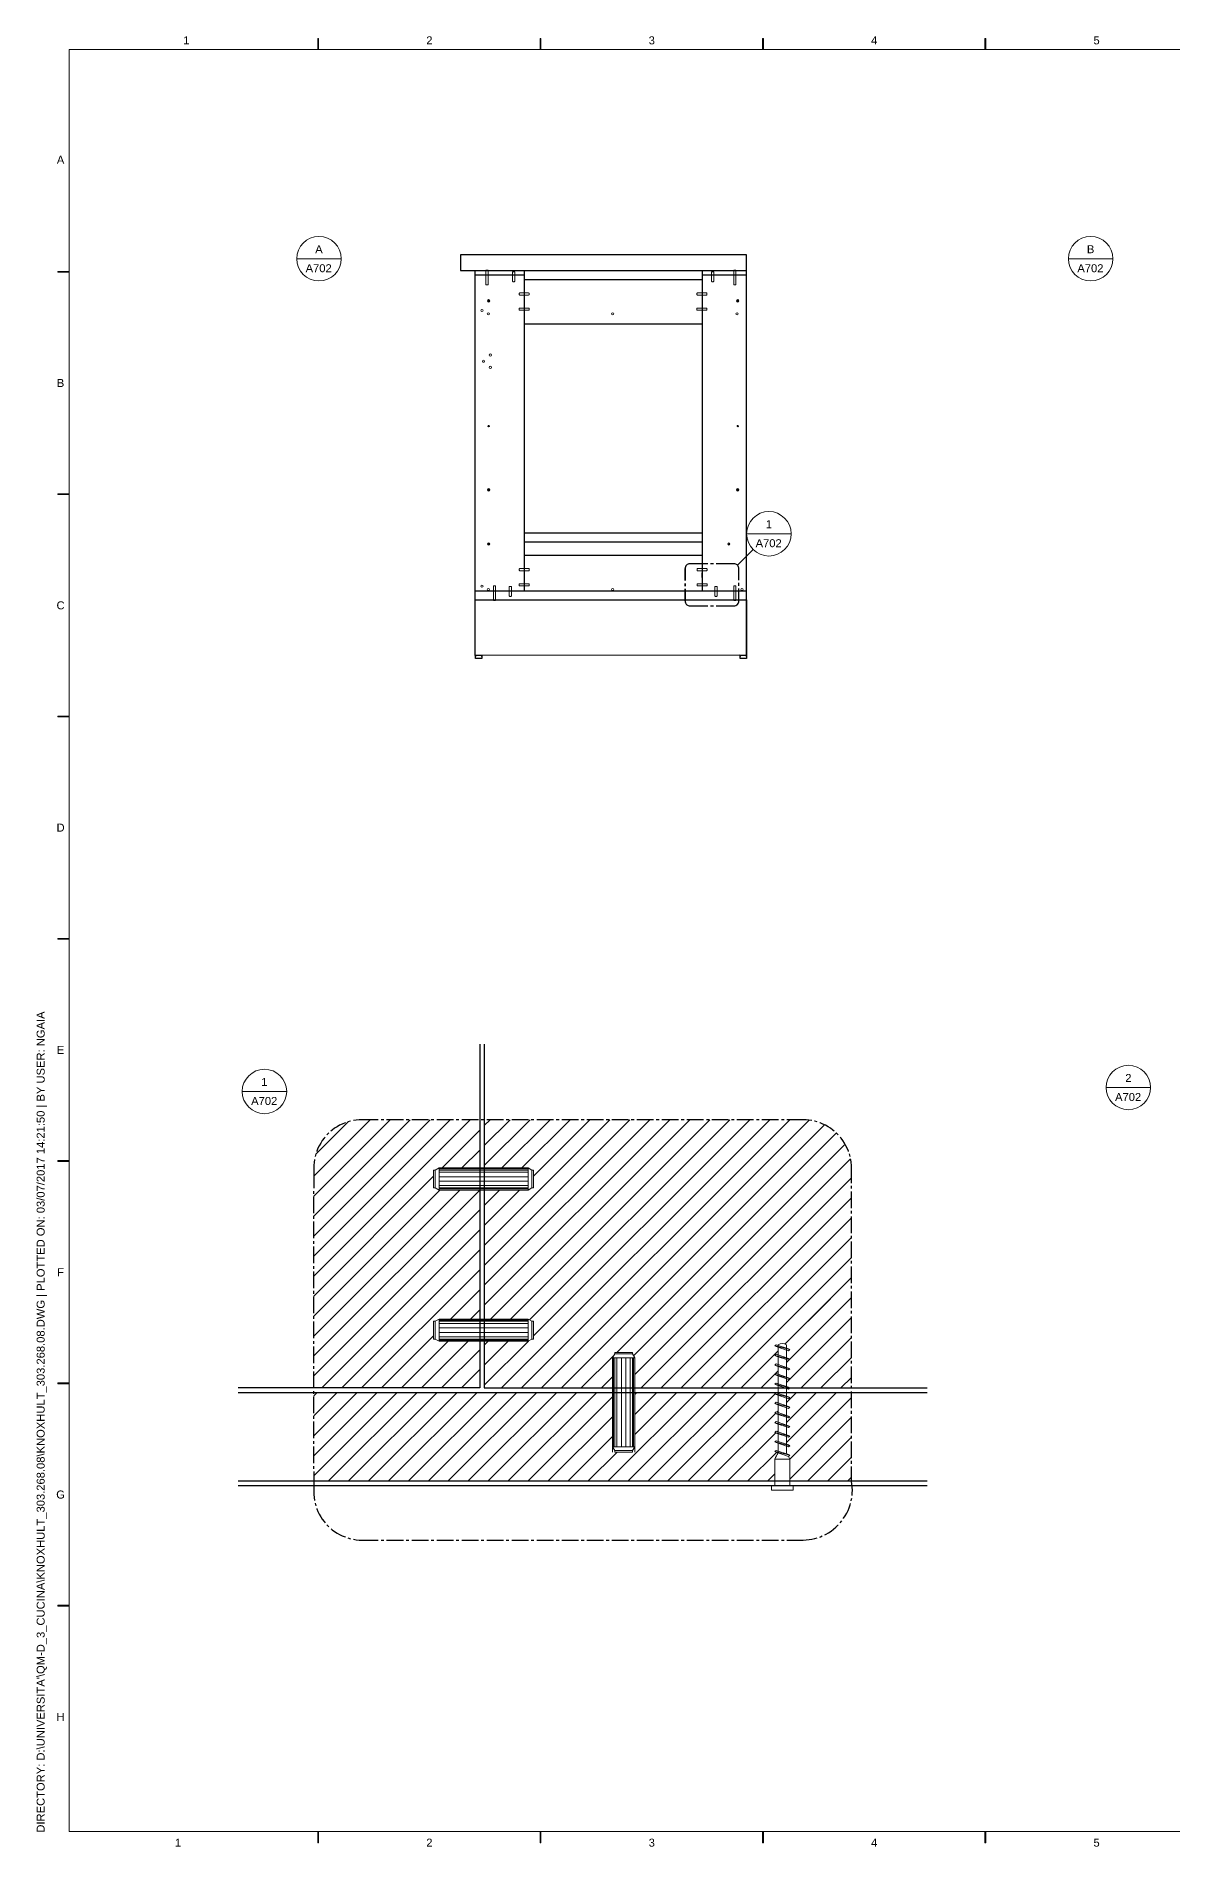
# Model space of a CAD drawing. Header units: centimetres. Extents: x -2268 to 4168, y -1681 to 1458.
# Drawn here: x 1837.3 to 2091.5, y -761.8 to -356.6 of the extents above; entities that cross this region are included whole.
import ezdxf

# ---------------------------------------------------------------- set-up
doc = ezdxf.new("R2010")
doc.units = ezdxf.units.CM
for name, color, linetype in [('PDF24_Geometry', 7, 'Continuous'), ('PDF24_Solid Fills', 7, 'Continuous'), ('PDF24_Text', 7, 'Continuous')]:
    doc.layers.add(name, color=color, linetype=linetype)
doc.styles.add('PDF Arial', font='Arial.ttf')

msp = doc.modelspace()

# ---------------------------------------------------------------- hatches: boundary and pattern name
at = {"layer": 'PDF24_Solid Fills', "transparency": 33554559}
for points in [[(1936.9736, -495.3062), (1936.942, -495.3062), (1936.942, -495.3483), (1936.9736, -495.3062), (1936.942, -495.3904), (1936.9736, -495.3483)], [(1996.1818, -495.3062), (1996.1502, -495.3062), (1996.1502, -495.3483), (1996.1818, -495.3062), (1996.1502, -495.3904), (1996.1818, -495.3483)]]:
    msp.add_hatch(color=256, dxfattribs=at).paths.add_polyline_path(points)

# ---------------------------------------------------------------- linework, layer by layer
at = {"layer": 'PDF24_Geometry', "lineweight": 9}
for points in [[(1844.6332, -758.4148), (2397.8957, -758.4148), (2397.8957, -359.5759), (1844.6332, -359.5759)], [(1937.8898, -412.202), (1937.8898, -408.9161), (1938.3847, -408.9161), (1938.3847, -412.202)], [(1993.8226, -412.202), (1993.8226, -408.9161), (1993.3276, -408.9161), (1993.3276, -412.202)], [(1943.8295, -411.4226), (1943.8717, -411.5069), (1943.8717, -411.549), (1944.2719, -411.549), (1944.2719, -411.5069), (1944.3245, -411.4226), (1944.3245, -409.4322), (1944.2719, -409.3479), (1944.2719, -409.3163), (1943.8717, -409.3163), (1943.8717, -409.3479), (1943.8295, -409.4322)], [(1988.8833, -411.4226), (1988.8307, -411.5069), (1988.8307, -411.549), (1988.4305, -411.549), (1988.4305, -411.5069), (1988.3778, -411.4226), (1988.3778, -409.4322), (1988.4305, -409.3479), (1988.4305, -409.3163), (1988.8307, -409.3163), (1988.8307, -409.3479), (1988.8833, -409.4322)], [(1947.4418, -414.54), (1947.5366, -414.4978), (1947.5682, -414.4978), (1947.5682, -414.0976), (1947.5366, -414.0976), (1947.4418, -414.045), (1945.4514, -414.045), (1945.3671, -414.0976), (1945.3355, -414.0976), (1945.3355, -414.4978), (1945.3671, -414.4978), (1945.4514, -414.54)], [(1985.2289, -414.54), (1985.1341, -414.4978), (1985.1025, -414.4978), (1985.1025, -414.0976), (1985.1341, -414.0976), (1985.2289, -414.045), (1987.2194, -414.045), (1987.3036, -414.0976), (1987.3352, -414.0976), (1987.3352, -414.4978), (1987.3036, -414.4978), (1987.2194, -414.54)], [(1947.4418, -417.9311), (1947.5366, -417.8784), (1947.5682, -417.8784), (1947.5682, -417.4782), (1947.5366, -417.4782), (1947.4418, -417.4256), (1945.4514, -417.4256), (1945.3671, -417.4782), (1945.3355, -417.4782), (1945.3355, -417.8784), (1945.3671, -417.8784), (1945.4514, -417.9311)], [(1985.2289, -417.9311), (1985.1341, -417.8784), (1985.1025, -417.8784), (1985.1025, -417.4782), (1985.1341, -417.4782), (1985.2289, -417.4256), (1987.2194, -417.4256), (1987.3036, -417.4782), (1987.3352, -417.4782), (1987.3352, -417.8784), (1987.3036, -417.8784), (1987.2194, -417.9311)], [(1947.4629, -476.2441), (1947.5472, -476.202), (1947.5788, -476.202), (1947.5788, -475.8018), (1947.5472, -475.8018), (1947.4629, -475.7491), (1945.4725, -475.7491), (1945.3777, -475.8018), (1945.3461, -475.8018), (1945.3461, -476.202), (1945.3777, -476.202), (1945.4725, -476.2441)], [(1985.2394, -476.2441), (1985.1552, -476.202), (1985.1236, -476.202), (1985.1236, -475.8018), (1985.1552, -475.8018), (1985.2394, -475.7491), (1987.2299, -475.7491), (1987.3247, -475.8018), (1987.3563, -475.8018), (1987.3563, -476.202), (1987.3247, -476.202), (1987.2299, -476.2441)], [(1943.5768, -479.8564), (1943.5347, -479.7721), (1943.5347, -479.7405), (1943.1345, -479.7405), (1943.1345, -479.7721), (1943.0818, -479.8564), (1943.0818, -481.8468), (1943.1345, -481.9416), (1943.1345, -481.9732), (1943.5347, -481.9732), (1943.5347, -481.9416), (1943.5768, -481.8468)], [(1947.4629, -479.6352), (1947.5472, -479.5826), (1947.5788, -479.5826), (1947.5788, -479.1824), (1947.5472, -479.1824), (1947.4629, -479.1297), (1945.4725, -479.1297), (1945.3777, -479.1824), (1945.3461, -479.1824), (1945.3461, -479.5826), (1945.3777, -479.5826), (1945.4725, -479.6352)], [(1985.2394, -479.6352), (1985.1552, -479.5826), (1985.1236, -479.5826), (1985.1236, -479.1824), (1985.1552, -479.1824), (1985.2394, -479.1297), (1987.2299, -479.1297), (1987.3247, -479.1824), (1987.3563, -479.1824), (1987.3563, -479.5826), (1987.3247, -479.5826), (1987.2299, -479.6352)], [(1989.1256, -479.8564), (1989.1782, -479.7721), (1989.1782, -479.7405), (1989.5679, -479.7405), (1989.5679, -479.7721), (1989.6206, -479.8564), (1989.6206, -481.8468), (1989.5679, -481.9416), (1989.5679, -481.9732), (1989.1782, -481.9732), (1989.1782, -481.9416), (1989.1256, -481.8468)], [(1993.3276, -482.8684), (1993.3276, -479.5826), (1993.8226, -479.5826), (1993.8226, -482.7631), (1993.8226, -482.8684)], [(1927.4004, -609.8678), (1947.3049, -609.8678), (1947.3049, -614.8387), (1927.4004, -614.8387)], [(1927.4004, -643.7056), (1947.3049, -643.7056), (1947.3049, -648.6765), (1927.4004, -648.6765)], [(1971.1799, -672.2776), (1966.209, -672.2776), (1966.209, -652.373), (1971.1799, -652.373)], [(2006.6079, -681.0187), (2001.7529, -681.0187), (2001.7529, -682.0087), (2006.6079, -682.0087)]]:
    msp.add_lwpolyline(points, close=True, dxfattribs=at)
at = {"layer": 'PDF24_Geometry', "lineweight": 0}
for points in [[(1900.4397, -357.08), (1900.2607, -357.08), (1900.4397, -359.576)], [(1900.2607, -357.08), (1900.4397, -359.576), (1900.2607, -359.576)], [(1950.2011, -357.08), (1950.0221, -357.08), (1950.2011, -359.576)], [(1950.0221, -357.08), (1950.2011, -359.576), (1950.0221, -359.576)], [(1999.952, -357.08), (1999.7729, -357.08), (1999.952, -359.576)], [(1999.7729, -357.08), (1999.952, -359.576), (1999.7729, -359.576)], [(2049.7028, -357.08), (2049.5238, -357.08), (2049.7028, -359.576)], [(2049.5238, -357.08), (2049.7028, -359.576), (2049.5238, -359.576)], [(1844.6332, -409.4216), (1844.6332, -409.2426), (1842.1373, -409.4216)], [(1844.6332, -409.2426), (1842.1373, -409.4216), (1842.1373, -409.2426)], [(1844.6332, -409.4216), (1844.6332, -409.2426), (1842.1373, -409.4216)], [(1844.6332, -409.2426), (1842.1373, -409.4216), (1842.1373, -409.2426)], [(1844.6332, -459.1725), (1844.6332, -458.9935), (1842.1373, -459.1725)], [(1844.6332, -458.9935), (1842.1373, -459.1725), (1842.1373, -458.9935)], [(1935.4991, -495.3798), (1935.4991, -495.3166), (1935.4886, -495.3482)], [(1935.5307, -495.3904), (1935.5307, -495.3061), (1935.4991, -495.3798)], [(1935.5307, -495.3061), (1935.4991, -495.3798), (1935.4991, -495.3166)], [(1935.5623, -495.3482), (1935.5307, -495.3904), (1935.5623, -495.3061)], [(1935.5307, -495.3904), (1935.5623, -495.3061), (1935.5307, -495.3482)], [(1935.5623, -495.3061), (1935.5307, -495.3482), (1935.5307, -495.3061)], [(1935.5623, -495.3904), (1935.5623, -495.3482), (1935.5623, -495.3061), (1935.5307, -495.3061), (1935.5307, -495.3482), (1935.5307, -495.3904)], [(1935.5307, -495.3482), (1935.5307, -495.3904), (1935.5307, -495.3061)], [(1935.5623, -495.3904), (1935.5623, -495.3482), (1935.5307, -495.3904)], [(1935.5623, -495.3482), (1935.5623, -495.3061), (1935.5623, -495.3904)], [(1935.5623, -495.3061), (1935.5623, -495.3904), (1935.5939, -495.3166)], [(1935.5623, -495.3904), (1935.5939, -495.3166), (1935.5939, -495.3798)], [(1935.5939, -495.3166), (1935.5939, -495.3798), (1935.6044, -495.3482)], [(1936.9103, -495.3798), (1936.9103, -495.3166), (1936.8998, -495.3482)], [(1936.9419, -495.3904), (1936.9419, -495.3061), (1936.9103, -495.3798)], [(1936.9419, -495.3061), (1936.9103, -495.3798), (1936.9103, -495.3166)], [(1936.9419, -495.3482), (1936.9419, -495.3904), (1936.9419, -495.3061)], [(1936.9419, -495.3061), (1936.9419, -495.3482), (1936.9735, -495.3061)], [(1936.9419, -495.3482), (1936.9735, -495.3061), (1936.9419, -495.3904)], [(1936.9735, -495.3061), (1936.9419, -495.3904), (1936.9735, -495.3482)], [(1936.9419, -495.3061), (1936.9419, -495.3482), (1936.9419, -495.3904), (1936.9735, -495.3904), (1936.9735, -495.3482), (1936.9735, -495.3061)], [(1936.9419, -495.3904), (1936.9735, -495.3482), (1936.9735, -495.3904)], [(1936.9735, -495.3482), (1936.9735, -495.3061), (1936.9735, -495.3904)], [(1936.9735, -495.3061), (1936.9735, -495.3904), (1937.0051, -495.3166)], [(1936.9735, -495.3904), (1937.0051, -495.3166), (1937.0051, -495.3798)], [(1937.0051, -495.3166), (1937.0051, -495.3798), (1937.0156, -495.3482)], [(1994.7073, -495.3798), (1994.7073, -495.3166), (1994.6967, -495.3482)], [(1994.7389, -495.3904), (1994.7389, -495.3061), (1994.7073, -495.3798)], [(1994.7389, -495.3061), (1994.7073, -495.3798), (1994.7073, -495.3166)], [(1994.7705, -495.3482), (1994.7389, -495.3904), (1994.7705, -495.3061)], [(1994.7389, -495.3904), (1994.7705, -495.3061), (1994.7389, -495.3482)], [(1994.7705, -495.3061), (1994.7389, -495.3482), (1994.7389, -495.3061)], [(1994.7705, -495.3904), (1994.7705, -495.3482), (1994.7705, -495.3061), (1994.7389, -495.3061), (1994.7389, -495.3482), (1994.7389, -495.3904)], [(1994.7389, -495.3482), (1994.7389, -495.3904), (1994.7389, -495.3061)], [(1994.7705, -495.3904), (1994.7705, -495.3482), (1994.7389, -495.3904)], [(1994.7705, -495.3482), (1994.7705, -495.3061), (1994.7705, -495.3904)], [(1994.7705, -495.3061), (1994.7705, -495.3904), (1994.8021, -495.3166)], [(1994.7705, -495.3904), (1994.8021, -495.3166), (1994.8021, -495.3798)], [(1994.8021, -495.3166), (1994.8021, -495.3798), (1994.8126, -495.3482)], [(1996.1185, -495.3798), (1996.1185, -495.3166), (1996.108, -495.3482)], [(1996.1501, -495.3904), (1996.1501, -495.3061), (1996.1185, -495.3798)], [(1996.1501, -495.3061), (1996.1185, -495.3798), (1996.1185, -495.3166)], [(1996.1501, -495.3482), (1996.1501, -495.3904), (1996.1501, -495.3061)], [(1996.1501, -495.3061), (1996.1501, -495.3482), (1996.1817, -495.3061)], [(1996.1501, -495.3482), (1996.1817, -495.3061), (1996.1501, -495.3904)], [(1996.1817, -495.3061), (1996.1501, -495.3904), (1996.1817, -495.3482)], [(1996.1501, -495.3061), (1996.1501, -495.3482), (1996.1501, -495.3904), (1996.1817, -495.3904), (1996.1817, -495.3482), (1996.1817, -495.3061)], [(1996.1501, -495.3904), (1996.1817, -495.3482), (1996.1817, -495.3904)], [(1996.1817, -495.3482), (1996.1817, -495.3061), (1996.1817, -495.3904)], [(1996.1817, -495.3061), (1996.1817, -495.3904), (1996.2133, -495.3166)], [(1996.1817, -495.3904), (1996.2133, -495.3166), (1996.2133, -495.3798)], [(1996.2133, -495.3166), (1996.2133, -495.3798), (1996.2238, -495.3482)], [(1844.6332, -508.9234), (1844.6332, -508.7443), (1842.1373, -508.9234)], [(1844.6332, -508.7443), (1842.1373, -508.9234), (1842.1373, -508.7443)], [(1844.6332, -558.6848), (1844.6332, -558.5057), (1842.1373, -558.6848)], [(1844.6332, -558.5057), (1842.1373, -558.6848), (1842.1373, -558.5057)], [(1844.6332, -608.4356), (1844.6332, -608.2566), (1842.1373, -608.4356)], [(1844.6332, -608.2566), (1842.1373, -608.4356), (1842.1373, -608.2566)], [(1844.6332, -658.197), (1844.6332, -658.018), (1842.1373, -658.197)], [(1844.6332, -658.018), (1842.1373, -658.197), (1842.1373, -658.018)], [(1844.6332, -707.9479), (1844.6332, -707.7688), (1842.1373, -707.9479)], [(1844.6332, -707.7688), (1842.1373, -707.9479), (1842.1373, -707.7688)], [(1900.4397, -758.4149), (1900.2607, -758.4149), (1900.4397, -760.9003)], [(1900.2607, -758.4149), (1900.4397, -760.9003), (1900.2607, -760.9003)], [(1950.2011, -758.4149), (1950.0221, -758.4149), (1950.2011, -760.9003)], [(1950.0221, -758.4149), (1950.2011, -760.9003), (1950.0221, -760.9003)], [(1999.952, -758.4149), (1999.7729, -758.4149), (1999.952, -760.9003)], [(1999.7729, -758.4149), (1999.952, -760.9003), (1999.7729, -760.9003)], [(2049.7028, -758.4149), (2049.5238, -758.4149), (2049.7028, -760.9003)], [(2049.5238, -758.4149), (2049.7028, -760.9003), (2049.5238, -760.9003)]]:
    msp.add_lwpolyline(points, close=True, dxfattribs=at)
at = {"layer": 'PDF24_Geometry', "lineweight": 18}
for points in [[(1905.4948, -406.3991), (1895.5426, -406.3991)], [(2078.1379, -406.3991), (2068.1962, -406.3991)], [(2006.1656, -467.9558), (1996.2133, -467.9558)], [(1893.3099, -592.7753), (1883.3576, -592.7753)], [(2086.5842, -591.8906), (2076.6319, -591.8906)]]:
    msp.add_lwpolyline(points, dxfattribs=at)
at = {"layer": 'PDF24_Geometry', "lineweight": 25}
for points in [[(1996.2027, -495.2113), (1996.2027, -405.5355), (1932.2238, -405.5355), (1932.2238, -409.0214), (1996.2027, -409.0214)], [(1935.4991, -482.7631), (1936.9946, -482.7631), (1994.7178, -482.7631), (1996.2027, -482.7631), (1996.2027, -495.2113), (1994.7178, -495.2113), (1994.7178, -495.106), (1936.9946, -495.1797), (1936.9946, -495.2113), (1935.4991, -495.2113), (1935.4991, -409.0214)], [(1946.4519, -409.0214), (1946.4519, -480.7726)], [(1996.2027, -405.5355), (1965.3559, -405.5355)], [(1986.2505, -409.0214), (1986.2505, -480.7726)], [(1935.4991, -410.0114), (1946.4519, -410.0114)], [(1946.4519, -411.0119), (1986.2505, -411.0119)], [(1986.2505, -410.0114), (1996.2027, -410.0114)], [(1946.4519, -420.9642), (1986.2505, -420.9642)], [(1946.4519, -467.7346), (1986.2505, -467.7346)], [(1946.4519, -469.7251), (1986.2505, -469.7251)], [(1946.4519, -472.716), (1986.2505, -472.716)], [(1994.1491, -474.9908), (1997.6772, -471.4733)], [(1987.5248, -474.6749), (1983.5228, -474.6749), (1983.3122, -474.6959), (1983.1121, -474.7591), (1982.9225, -474.8539), (1982.754, -474.9908), (1982.6171, -475.1593), (1982.5223, -475.3384), (1982.4591, -475.549), (1982.4381, -475.7596), (1982.4381, -478.4452), (1982.4381, -475.7596)], [(1986.2505, -477.7396), (1986.2505, -476.6653)], [(1988.7675, -474.6749), (1988.1461, -474.6749)], [(1994.4756, -478.3293), (1994.4756, -475.7596), (1994.4545, -475.5701), (1994.4019, -475.391), (1994.3281, -475.212), (1994.2228, -475.0646), (1994.0859, -474.9276), (1993.9279, -474.8223), (1993.7594, -474.7381), (1993.5804, -474.6854), (1993.3908, -474.6749), (1989.3889, -474.6749)], [(1996.2027, -480.7726), (1935.4991, -480.7726)], [(1982.4381, -480.3092), (1982.4381, -482.9948), (1982.4381, -480.3092)], [(1989.3889, -484.0795), (1993.3908, -484.0795), (1993.6015, -484.0585), (1993.8016, -483.9953), (1993.9911, -483.89), (1994.1596, -483.753), (1994.2965, -483.5845), (1994.4019, -483.395), (1994.465, -483.1949), (1994.4861, -482.9842), (1994.4756, -482.7631), (1994.4756, -480.1934)], [(1994.4756, -479.572), (1994.4756, -478.9507)], [(1982.4381, -482.9948), (1982.4591, -483.1843), (1982.5012, -483.3739), (1982.5855, -483.5424), (1982.6908, -483.7004), (1982.8277, -483.8268), (1982.9857, -483.9321), (1983.1542, -484.0163), (1983.3332, -484.069), (1983.5228, -484.0795), (1987.5248, -484.0795)], [(1988.1461, -484.0795), (1988.7675, -484.0795)], [(1936.9735, -495.3482), (1936.9735, -495.8327), (1936.963, -495.8327), (1936.963, -495.8538), (1936.963, -495.8643), (1936.9525, -495.8643), (1936.9419, -495.8643), (1936.9209, -495.8643), (1936.8893, -495.8643), (1936.8577, -495.8643), (1936.8155, -495.8643), (1936.7734, -495.8643), (1936.7208, -495.8643), (1936.6576, -495.8643), (1936.6049, -495.8643), (1936.5312, -495.8643), (1936.468, -495.8643), (1936.3943, -495.8643), (1936.3206, -495.8643), (1936.2468, -495.8643), (1936.1731, -495.8643), (1936.0994, -495.8643), (1936.0257, -495.8643), (1935.9625, -495.8643), (1935.8993, -495.8643), (1935.8361, -495.8643), (1935.7729, -495.8643), (1935.7203, -495.8643), (1935.6781, -495.8643), (1935.636, -495.8643), (1935.6044, -495.8643), (1935.5834, -495.8643), (1935.5623, -495.8643), (1935.5518, -495.8643), (1935.5412, -495.8643), (1935.5307, -495.8643), (1935.5307, -495.8538), (1935.5307, -495.8432), (1935.5307, -495.8327), (1935.5307, -495.3482)], [(1935.5307, -495.8432), (1935.5307, -495.8432)], [(1936.9419, -495.3482), (1936.9419, -495.2113), (1936.9419, -495.3482), (1936.9419, -495.2113), (1935.5623, -495.2113), (1935.5623, -495.3482)], [(1996.1817, -495.3482), (1996.1817, -495.8327), (1996.1712, -495.8327), (1996.1712, -495.8538), (1996.1712, -495.8643), (1996.1606, -495.8643), (1996.1501, -495.8643), (1996.129, -495.8643), (1996.0974, -495.8643), (1996.0658, -495.8643), (1996.0237, -495.8643), (1995.9816, -495.8643), (1995.9289, -495.8643), (1995.8657, -495.8643), (1995.8131, -495.8643), (1995.7394, -495.8643), (1995.6762, -495.8643), (1995.6024, -495.8643), (1995.5287, -495.8643), (1995.455, -495.8643), (1995.3813, -495.8643), (1995.3076, -495.8643), (1995.2338, -495.8643), (1995.1707, -495.8643), (1995.1075, -495.8643), (1995.0443, -495.8643), (1994.9811, -495.8643), (1994.9284, -495.8643), (1994.8863, -495.8643), (1994.8442, -495.8643), (1994.8126, -495.8643), (1994.7915, -495.8643), (1994.7705, -495.8643), (1994.7599, -495.8643), (1994.7494, -495.8643), (1994.7494, -495.8538), (1994.7494, -495.8432), (1994.7389, -495.8432), (1994.7389, -495.8327), (1994.7389, -495.3482)], [(1994.7494, -495.8432), (1994.7494, -495.8432)], [(1996.1501, -495.2113), (1996.1501, -495.3482), (1996.1501, -495.2113), (1994.7705, -495.2113), (1994.7705, -495.3482)], [(1936.5207, -582.1911), (1936.5207, -659.1238), (1882.4414, -659.1238)], [(1937.5106, -582.1911), (1937.5106, -659.1238), (2036.5911, -659.1238)], [(1907.6222, -599.4101), (1907.6011, -599.4206), (1907.0219, -599.5786)], [(1913.8042, -599.1047), (1910.1919, -599.1047), (1909.5389, -599.1258), (1908.886, -599.1784), (1908.2436, -599.2837), (1908.2225, -599.2837)], [(1915.0469, -599.1047), (1914.4256, -599.1047)], [(1919.407, -599.1047), (1915.6683, -599.1047)], [(1920.6497, -599.1047), (1920.0283, -599.1047)], [(1924.9992, -599.1047), (1921.271, -599.1047)], [(1926.2419, -599.1047), (1925.6206, -599.1047)], [(1930.602, -599.1047), (1926.8633, -599.1047)], [(1931.8447, -599.1047), (1931.2233, -599.1047)], [(1936.1942, -599.1047), (1932.466, -599.1047)], [(1937.4369, -599.1047), (1936.8155, -599.1047)], [(1941.797, -599.1047), (1938.0583, -599.1047)], [(1943.0397, -599.1047), (1942.4183, -599.1047)], [(1947.3892, -599.1047), (1943.661, -599.1047)], [(1948.6319, -599.1047), (1948.0105, -599.1047)], [(1952.992, -599.1047), (1949.2533, -599.1047)], [(1954.2347, -599.1047), (1953.6133, -599.1047)], [(1958.5842, -599.1047), (1954.856, -599.1047)], [(1959.8269, -599.1047), (1959.2055, -599.1047)], [(1964.1869, -599.1047), (1960.4483, -599.1047)], [(1965.4297, -599.1047), (1964.8083, -599.1047)], [(1969.7792, -599.1047), (1966.051, -599.1047)], [(1971.0219, -599.1047), (1970.4005, -599.1047)], [(1975.3819, -599.1047), (1971.6433, -599.1047)], [(1976.6247, -599.1047), (1976.0033, -599.1047)], [(1980.9742, -599.1047), (1977.246, -599.1047)], [(1982.2169, -599.1047), (1981.5955, -599.1047)], [(1986.5769, -599.1047), (1982.8383, -599.1047)], [(1987.8197, -599.1047), (1987.1983, -599.1047)], [(1992.1692, -599.1047), (1988.441, -599.1047)], [(1993.4119, -599.1047), (1992.7905, -599.1047)], [(1997.7719, -599.1047), (1994.0333, -599.1047)], [(1999.0147, -599.1047), (1998.3933, -599.1047)], [(2003.3642, -599.1047), (1999.636, -599.1047)], [(2004.6069, -599.1047), (2003.9855, -599.1047)], [(2010.81, -599.2837), (2010.7889, -599.2837), (2010.1465, -599.1784), (2009.4935, -599.1258), (2008.8406, -599.1047), (2005.2283, -599.1047)], [(2012.0105, -599.5786), (2011.4313, -599.4206), (2011.4102, -599.4101)], [(1901.9036, -602.9698), (1901.6614, -603.2541), (1901.2822, -603.7807), (1900.9242, -604.3283), (1900.5977, -604.9076), (1900.3133, -605.4868), (1900.0606, -606.0976), (1900.0395, -606.1713)], [(1902.7566, -602.0641), (1902.5355, -602.2747), (1902.3248, -602.5064)], [(1906.4321, -599.7787), (1906.3584, -599.8103), (1905.7476, -600.0525), (1905.1578, -600.3474), (1904.5891, -600.6634), (1904.0415, -601.0214), (1903.5149, -601.4111), (1903.22, -601.6533)], [(2015.8124, -601.6533), (2015.5175, -601.4111), (2014.991, -601.0214), (2014.4433, -600.6634), (2013.8746, -600.3474), (2013.2849, -600.0525), (2012.6846, -599.8103), (2012.6003, -599.7787)], [(2016.7181, -602.5064), (2016.497, -602.2747), (2016.2758, -602.0641)], [(2019.0035, -606.1713), (2018.9719, -606.0976), (2018.7191, -605.4868), (2018.4348, -604.9076), (2018.1083, -604.3283), (2017.7608, -603.7807), (2017.3711, -603.2541), (2017.1289, -602.9698)], [(1899.8394, -606.7611), (1899.6709, -607.3509), (1899.6709, -607.3614)], [(2019.3615, -607.3614), (2019.3615, -607.3509), (2019.2036, -606.7611)], [(1899.5445, -607.9722), (1899.534, -607.9828), (1899.4392, -608.6357), (1899.376, -609.2887), (1899.355, -609.9416), (1899.355, -614.4281)], [(2019.6775, -613.2591), (2019.6775, -609.9416), (2019.6564, -609.2887), (2019.5932, -608.6357), (2019.4985, -607.9828), (2019.4985, -607.9722)], [(1899.355, -615.6708), (1899.355, -615.0494)], [(2019.6775, -614.5018), (2019.6775, -613.8804)], [(2019.6775, -618.8618), (2019.6775, -615.1231)], [(1899.355, -620.0203), (1899.355, -616.2921)], [(2019.6775, -620.1045), (2019.6775, -619.4832)], [(1899.355, -621.263), (1899.355, -620.6416)], [(1899.355, -625.6125), (1899.355, -621.8844)], [(2019.6775, -624.4541), (2019.6775, -620.7259)], [(1899.355, -626.8658), (1899.355, -626.2444)], [(1899.355, -631.2153), (1899.355, -627.4871)], [(2019.6775, -625.6968), (2019.6775, -625.0754)], [(2019.6775, -630.0568), (2019.6775, -626.3181)], [(1899.355, -632.458), (1899.355, -631.8366)], [(2019.6775, -631.2995), (2019.6775, -630.6782)], [(2019.6775, -635.649), (2019.6775, -631.9209)], [(1899.355, -636.8075), (1899.355, -633.0794)], [(1899.355, -638.0608), (1899.355, -637.4289)], [(1899.355, -642.4103), (1899.355, -638.6821)], [(2019.6775, -636.8918), (2019.6775, -636.2704)], [(2019.6775, -641.2518), (2019.6775, -637.5131)], [(1899.355, -643.653), (1899.355, -643.0316)], [(1899.355, -648.0025), (1899.355, -644.2744)], [(2019.6775, -642.4945), (2019.6775, -641.8732)], [(2019.6775, -646.844), (2019.6775, -643.1159)], [(2019.6775, -648.0868), (2019.6775, -647.4654)], [(1899.355, -649.2452), (1899.355, -648.6239)], [(1899.355, -653.6053), (1899.355, -649.8771)], [(2019.6775, -652.4468), (2019.6775, -648.7081)], [(1899.355, -654.848), (1899.355, -654.2266)], [(1899.355, -659.1975), (1899.355, -655.4694)], [(2019.6775, -653.6895), (2019.6775, -653.0682)], [(2019.6775, -658.039), (2019.6775, -654.3109)], [(1882.4414, -660.1243), (2036.5911, -660.1243)], [(1899.355, -660.4402), (1899.355, -659.8189)], [(2019.6775, -659.2818), (2019.6775, -658.6604)], [(2019.6775, -663.6418), (2019.6775, -659.9031)], [(1899.355, -664.8003), (1899.355, -661.0616)], [(2019.6775, -664.8845), (2019.6775, -664.2632)], [(1899.355, -666.043), (1899.355, -665.4216)], [(1899.355, -670.3925), (1899.355, -666.6644)], [(2019.6775, -669.234), (2019.6775, -665.5059)], [(1899.355, -671.6352), (1899.355, -671.0139)], [(1899.355, -675.9953), (1899.355, -672.2566)], [(2019.6775, -670.4768), (2019.6775, -669.8554)], [(2019.6775, -674.8368), (2019.6775, -671.0981)], [(1899.355, -677.238), (1899.355, -676.6166)], [(2019.6775, -676.0795), (2019.6775, -675.4582)], [(2019.7933, -683.1672), (2019.8355, -682.6828), (2019.8565, -682.0193), (2019.8355, -681.3453), (2019.7723, -680.6818), (2019.6775, -680.0183), (2019.6775, -676.7009)], [(2036.5911, -680.0183), (1882.4414, -680.0183)], [(1899.355, -677.8594), (1899.355, -682.3458), (1899.376, -682.9987), (1899.4392, -683.6517), (1899.534, -684.2941), (1899.5445, -684.3152)], [(2036.5911, -681.0188), (1882.4414, -681.0188)], [(2019.5932, -684.3994), (2019.6775, -684.0098), (2019.7091, -683.7886)], [(1899.6709, -684.9155), (1899.6709, -684.9365), (1899.8394, -685.5158)], [(1900.0395, -686.1055), (1900.0606, -686.1898), (1900.3133, -686.7901), (1900.5977, -687.3798), (1900.9242, -687.9485), (1901.2822, -688.4962), (1901.6614, -689.0228), (1901.9036, -689.3176)], [(2017.1078, -689.3492), (2017.4975, -688.8648)], [(2017.8661, -688.3593), (2017.9082, -688.3066), (2018.2663, -687.7484), (2018.5927, -687.1587), (2018.8876, -686.5584), (2019.1404, -685.937), (2019.351, -685.3051), (2019.4353, -684.9997)], [(1902.3248, -689.781), (1902.5355, -690.0022), (1902.7566, -690.2233)], [(1903.2306, -690.6341), (1903.5149, -690.8763), (1904.0415, -691.2554), (1904.5891, -691.6135), (1905.1578, -691.94), (1905.7476, -692.2243), (1906.3584, -692.4771), (1906.4321, -692.4982)], [(1907.0219, -692.6983), (1907.6011, -692.8668), (1907.6222, -692.8668)], [(2005.2283, -693.1827), (2008.8406, -693.1827), (2009.504, -693.1511), (2010.1675, -693.0774), (2010.831, -692.9721), (2011.484, -692.8246), (2011.9579, -692.6877)], [(2012.5477, -692.4876), (2012.7583, -692.4139), (2013.1164, -692.2559)], [(2013.6851, -691.9926), (2013.9694, -691.8452), (2014.5486, -691.5187), (2015.1068, -691.1501), (2015.6439, -690.7499), (2016.1494, -690.3181), (2016.6339, -689.8547), (2016.6865, -689.8021)], [(1908.233, -692.9931), (1908.2436, -693.0037), (1908.886, -693.0984), (1909.5389, -693.1616), (1910.1919, -693.1827), (1913.8042, -693.1827)], [(1914.4256, -693.1827), (1915.0469, -693.1827)], [(1915.6683, -693.1827), (1919.407, -693.1827)], [(1920.0283, -693.1827), (1920.6497, -693.1827)], [(1921.271, -693.1827), (1924.9992, -693.1827)], [(1925.6206, -693.1827), (1926.2419, -693.1827)], [(1926.8633, -693.1827), (1930.602, -693.1827)], [(1931.2233, -693.1827), (1931.8447, -693.1827)], [(1932.466, -693.1827), (1936.1942, -693.1827)], [(1936.8155, -693.1827), (1937.4369, -693.1827)], [(1938.0583, -693.1827), (1941.797, -693.1827)], [(1942.4183, -693.1827), (1943.0397, -693.1827)], [(1943.661, -693.1827), (1947.3892, -693.1827)], [(1948.0105, -693.1827), (1948.6319, -693.1827)], [(1949.2533, -693.1827), (1952.992, -693.1827)], [(1953.6133, -693.1827), (1954.2347, -693.1827)], [(1954.856, -693.1827), (1958.5842, -693.1827)], [(1959.2055, -693.1827), (1959.8269, -693.1827)], [(1960.4483, -693.1827), (1964.1869, -693.1827)], [(1964.8083, -693.1827), (1965.4297, -693.1827)], [(1966.051, -693.1827), (1969.7792, -693.1827)], [(1970.4005, -693.1827), (1971.0219, -693.1827)], [(1971.6433, -693.1827), (1975.3819, -693.1827)], [(1976.0033, -693.1827), (1976.6247, -693.1827)], [(1977.246, -693.1827), (1980.9742, -693.1827)], [(1981.5955, -693.1827), (1982.2169, -693.1827)], [(1982.8383, -693.1827), (1986.5769, -693.1827)], [(1987.1983, -693.1827), (1987.8197, -693.1827)], [(1988.441, -693.1827), (1992.1692, -693.1827)], [(1992.7905, -693.1827), (1993.4119, -693.1827)], [(1994.0333, -693.1827), (1997.7719, -693.1827)], [(1998.3933, -693.1827), (1999.0147, -693.1827)], [(1999.636, -693.1827), (2003.3642, -693.1827)], [(2003.9855, -693.1827), (2004.6069, -693.1827)]]:
    msp.add_lwpolyline(points, dxfattribs=at)
at = {"layer": 'PDF24_Geometry', "lineweight": 9}
for points in [[(1939.5432, -482.8157), (1939.5432, -479.5826), (1940.0277, -479.5826), (1940.0277, -482.8684), (1940.0277, -482.7631)], [(1989.1256, -480.9727), (1989.1256, -481.8468)], [(1989.6206, -480.9727), (1989.6206, -481.8468)], [(1939.5432, -482.7631), (1939.5432, -482.8684), (1940.0277, -482.8684)], [(1992.6747, -482.7631), (1992.6747, -482.8684)], [(1926.5157, -610.3629), (1926.1893, -610.3629), (1926.1893, -614.3438), (1926.5157, -614.3438)], [(1927.4004, -609.8679), (1926.5157, -610.3629), (1926.5157, -614.3438), (1927.4004, -614.8388)], [(1927.4004, -610.1207), (1947.3049, -610.1207)], [(1927.4004, -610.3629), (1947.3049, -610.3629)], [(1927.4004, -610.8684), (1947.3049, -610.8684)], [(1927.4004, -611.8584), (1947.3049, -611.8584)], [(1947.3049, -609.8679), (1948.1896, -610.3629), (1948.1896, -614.3438), (1947.3049, -614.8388)], [(1948.1896, -610.3629), (1948.5161, -610.3629), (1948.5161, -614.3438), (1948.1896, -614.3438)], [(1927.4004, -612.8483), (1947.3049, -612.8483)], [(1927.4004, -613.8488), (1947.3049, -613.8488)], [(1927.4004, -614.3438), (1947.3049, -614.3438)], [(1927.4004, -614.5966), (1947.3049, -614.5966)], [(1926.5157, -644.2006), (1926.1893, -644.2006), (1926.1893, -648.1815), (1926.5157, -648.1815)], [(1927.4004, -643.7057), (1926.5157, -644.2006), (1926.5157, -648.1815), (1927.4004, -648.6765)], [(1927.4004, -643.9479), (1947.3049, -643.9479)], [(1927.4004, -644.2006), (1947.3049, -644.2006)], [(1947.3049, -643.7057), (1948.1896, -644.2006), (1948.1896, -648.1815), (1947.3049, -648.6765)], [(1948.1896, -644.2006), (1948.5161, -644.2006), (1948.5161, -648.1815), (1948.1896, -648.1815)], [(1927.4004, -644.6956), (1947.3049, -644.6956)], [(1927.4004, -645.6856), (1947.3049, -645.6856)], [(1927.4004, -646.6861), (1947.3049, -646.6861)], [(1927.4004, -647.676), (1947.3049, -647.676)], [(1927.4004, -648.1815), (1947.3049, -648.1815)], [(1927.4004, -648.4238), (1947.3049, -648.4238)], [(1971.1799, -652.3731), (1970.6849, -651.4884), (1966.704, -651.4884), (1966.209, -652.3731)], [(1966.4512, -652.3731), (1966.4512, -672.2776)], [(1970.6849, -651.4884), (1970.6849, -651.162), (1966.704, -651.162), (1966.704, -651.4884)], [(1966.704, -652.3731), (1966.704, -672.2776)], [(1967.199, -652.3731), (1967.199, -672.2776)], [(1968.1995, -652.3731), (1968.1995, -672.2776)], [(1969.1894, -652.3731), (1969.1894, -672.2776)], [(1970.1899, -652.3731), (1970.1899, -672.2776)], [(1970.6849, -652.3731), (1970.6849, -672.2776)], [(1970.9271, -652.3731), (1970.9271, -672.2776)], [(2005.8391, -650.5301), (2005.5758, -650.3826), (2002.7849, -649.4453), (2002.5217, -649.6981), (2002.7849, -649.8561), (2005.5758, -650.7934), (2005.8391, -650.5301), (2002.5217, -649.6981)], [(2005.8391, -652.6785), (2005.5758, -652.5311), (2002.7849, -651.5938), (2002.5217, -651.857), (2002.7849, -652.0045), (2005.5758, -652.9418), (2005.8391, -652.6785), (2002.5217, -651.857)], [(2005.8391, -654.8269), (2005.5758, -654.6795), (2002.7849, -653.7422), (2002.5217, -654.0055), (2002.7849, -654.1529), (2005.5758, -655.0902), (2005.8391, -654.8269), (2002.5217, -654.0055)], [(2005.8391, -656.9859), (2005.5758, -656.8279), (2002.7849, -655.8906), (2002.5217, -656.1539), (2002.7849, -656.3013), (2005.5758, -657.2492), (2005.8391, -656.9859), (2002.5217, -656.1539)], [(2005.8391, -659.1343), (2005.5758, -658.9869), (2002.7849, -658.0496), (2002.5217, -658.3023), (2002.7849, -658.4603), (2005.5758, -659.3976), (2005.8391, -659.1343), (2002.5217, -658.3023)], [(2005.8391, -661.2828), (2005.5758, -661.1353), (2002.7849, -660.198), (2002.5217, -660.4613), (2002.7849, -660.6087), (2005.5758, -661.546), (2005.8391, -661.2828), (2002.5217, -660.4613)], [(1966.209, -663.5365), (1966.209, -673.4888)], [(1971.1799, -663.5365), (1971.1799, -673.4888)], [(2005.8391, -663.4417), (2005.5758, -663.2837), (2002.7849, -662.3464), (2002.5217, -662.6097), (2002.7849, -662.7572), (2005.5758, -663.6945), (2005.8391, -663.4417), (2002.5217, -662.6097)], [(2005.8391, -665.5901), (2005.5758, -665.4427), (2002.7849, -664.5054), (2002.5217, -664.7581), (2002.7849, -664.9161), (2005.5758, -665.8534), (2005.8391, -665.5901), (2002.5217, -664.7581)], [(2005.8391, -667.7386), (2005.5758, -667.5911), (2002.7849, -666.6538), (2002.5217, -666.9171), (2002.7849, -667.0646), (2005.5758, -668.0019), (2005.8391, -667.7386), (2002.5217, -666.9171)], [(1971.1799, -672.2776), (1970.6849, -673.1623), (1966.704, -673.1623), (1966.209, -672.2776)], [(2005.8391, -669.887), (2005.5758, -669.7396), (2002.7849, -668.8023), (2002.5217, -669.0655), (2002.7849, -669.213), (2005.5758, -670.1503), (2005.8391, -669.887), (2002.5217, -669.0655)], [(2005.8391, -672.046), (2005.5758, -671.888), (2002.7849, -670.9507), (2002.5217, -671.214), (2002.7849, -671.3614), (2005.5758, -672.2987), (2005.8391, -672.046), (2002.5217, -671.214)], [(1970.6849, -673.1623), (1970.6849, -673.4888), (1966.704, -673.4888), (1966.704, -673.1623)], [(2005.8391, -674.1944), (2005.5758, -674.0469), (2002.7849, -673.1096), (2002.5217, -673.3624), (2002.7849, -673.5204), (2005.5758, -674.4577), (2005.8391, -674.1944), (2002.5217, -673.3624)]]:
    msp.add_lwpolyline(points, dxfattribs=at)
at = {"layer": 'PDF24_Geometry', "lineweight": 25}
msp.add_lwpolyline([(1982.4381, -479.0665), (1982.4381, -479.6879)], close=True, dxfattribs=at)
at = {"layer": 'PDF24_Geometry', "lineweight": 0}
for points in [[(1935.5307, -495.3904), (1935.4991, -495.3798), (1935.4886, -495.3482), (1935.4991, -495.3166), (1935.5307, -495.3061)], [(1935.5623, -495.3061), (1935.5939, -495.3166), (1935.6044, -495.3482), (1935.5939, -495.3798), (1935.5623, -495.3904)], [(1936.9419, -495.3904), (1936.9103, -495.3798), (1936.8998, -495.3482), (1936.9103, -495.3166), (1936.9419, -495.3061)], [(1936.9735, -495.3061), (1937.0051, -495.3166), (1937.0156, -495.3482), (1937.0051, -495.3798), (1936.9735, -495.3904)], [(1994.7389, -495.3904), (1994.7073, -495.3798), (1994.6967, -495.3482), (1994.7073, -495.3166), (1994.7389, -495.3061)], [(1994.7705, -495.3061), (1994.8021, -495.3166), (1994.8126, -495.3482), (1994.8021, -495.3798), (1994.7705, -495.3904)], [(1996.1501, -495.3904), (1996.1185, -495.3798), (1996.108, -495.3482), (1996.1185, -495.3166), (1996.1501, -495.3061)], [(1996.1817, -495.3061), (1996.2133, -495.3166), (1996.2238, -495.3482), (1996.2133, -495.3798), (1996.1817, -495.3904)]]:
    msp.add_lwpolyline(points, dxfattribs=at)
at = {"layer": 'PDF24_Geometry', "color": 252, "lineweight": 25, "true_color": 0x929497}
for points in [[(1912.0138, -599.1047), (1899.355, -611.7636)], [(1916.4897, -599.1047), (1899.355, -616.2289)], [(1920.9551, -599.1047), (1899.355, -620.6943)], [(1925.4205, -599.1047), (1899.355, -625.1597)], [(1929.8858, -599.1047), (1899.355, -629.6356)], [(1934.3617, -599.1047), (1899.355, -634.1009)], [(1907.0956, -599.5576), (1899.8078, -606.8348)], [(1938.8271, -599.1047), (1937.5106, -600.4106)], [(1943.2924, -599.1047), (1937.5106, -604.8865)], [(1947.7578, -599.1047), (1937.5106, -609.3519)], [(1965.6403, -599.1047), (1937.5106, -627.2238)], [(1970.1057, -599.1047), (1937.5106, -631.6892)], [(1974.571, -599.1047), (1937.5106, -636.1546)], [(1979.0364, -599.1047), (1937.5106, -640.6305)], [(1983.5123, -599.1047), (1938.9113, -643.7057)], [(2001.3843, -599.1047), (1941.3546, -659.1238)], [(1952.2337, -599.1047), (1941.4599, -609.8679)], [(1987.9776, -599.1047), (1943.3767, -643.7057)], [(2005.8496, -599.1047), (1945.82, -659.1238)], [(1956.699, -599.1047), (1945.9358, -609.8679)], [(1992.443, -599.1047), (1947.6525, -643.8952)], [(1961.1644, -599.1047), (1948.5161, -611.753)], [(1996.9084, -599.1047), (1948.5161, -647.497)], [(2010.2307, -599.189), (1950.2959, -659.1238)], [(1936.5207, -601.4111), (1928.0639, -609.8679)], [(2013.6535, -600.2316), (1954.7612, -659.1238)], [(2016.2863, -602.0641), (1967.1884, -651.162)], [(1936.5207, -605.8765), (1932.5292, -609.8679)], [(2018.2557, -604.5706), (1970.9166, -651.9097)], [(2019.4669, -607.8248), (1971.1799, -656.1118)], [(1926.1893, -611.7425), (1899.355, -638.5663)], [(1927.5583, -614.8388), (1899.355, -643.0316)], [(1932.0237, -614.8388), (1899.355, -647.5075)], [(1936.4891, -614.8388), (1899.355, -651.9729)], [(1940.9544, -614.8388), (1937.5106, -618.2826)], [(1945.4303, -614.8388), (1937.5106, -622.7585)], [(2019.6775, -612.0795), (1972.6332, -659.1238)], [(1936.5207, -619.2831), (1899.355, -656.4383)], [(2019.6775, -616.5554), (1977.0986, -659.1238)], [(1936.5207, -623.7484), (1901.1453, -659.1238)], [(2019.6775, -621.0208), (1981.5745, -659.1238)], [(2019.6775, -625.4861), (1986.0398, -659.1238)], [(1936.5207, -628.2138), (1905.6107, -659.1238)], [(1936.5207, -632.6897), (1910.076, -659.1238)], [(1936.5207, -637.1551), (1929.9701, -643.7057)], [(2019.6775, -638.8928), (2005.1124, -653.4578)], [(1936.5207, -641.6204), (1934.4354, -643.7057)], [(2019.6775, -643.3581), (2005.1124, -657.9232)], [(1926.1893, -647.4865), (1914.5519, -659.1238)], [(2019.6775, -647.8235), (2008.3772, -659.1238)], [(1929.4646, -648.6765), (1919.0173, -659.1238)], [(1933.9299, -648.6765), (1923.4827, -659.1238)], [(1936.5207, -650.5617), (1927.948, -659.1238)], [(1947.3787, -648.6344), (1937.5106, -658.5024)], [(1938.4058, -648.6765), (1937.5106, -649.5612)], [(1942.8712, -648.6765), (1937.5106, -654.0265)], [(1966.4934, -651.8676), (1959.2266, -659.1238)], [(2003.2483, -650.846), (1994.9706, -659.1238)], [(2019.6775, -652.2994), (2012.8425, -659.1238)], [(1936.5207, -655.027), (1932.4239, -659.1238)], [(2003.2483, -655.3219), (1999.4465, -659.1238)], [(1966.209, -656.6173), (1963.7025, -659.1238)], [(2019.6775, -656.7647), (2017.3184, -659.1238)]]:
    msp.add_lwpolyline(points, close=True, dxfattribs=at)
for points in [[(1937.5106, -600.4106), (1938.8271, -599.1047)], [(1937.5106, -604.8865), (1943.2924, -599.1047)], [(1937.5106, -609.3519), (1947.7578, -599.1047)], [(1937.5106, -627.2238), (1965.6403, -599.1047)], [(1937.5106, -631.6892), (1970.1057, -599.1047)], [(1937.5106, -636.1546), (1974.571, -599.1047)], [(1937.5106, -640.6305), (1979.0364, -599.1047)], [(1938.9113, -643.7057), (1983.5123, -599.1047)], [(1941.3546, -659.1238), (2001.3843, -599.1047)], [(1941.4599, -609.8679), (1952.2337, -599.1047)], [(1943.3767, -643.7057), (1987.9776, -599.1047)], [(1945.82, -659.1238), (2005.8496, -599.1047)], [(1945.9358, -609.8679), (1956.699, -599.1047)], [(1947.6525, -643.8952), (1992.443, -599.1047)], [(1948.5161, -611.753), (1961.1644, -599.1047)], [(1948.5161, -647.497), (1996.9084, -599.1047)], [(1950.2959, -659.1238), (2010.2307, -599.189)], [(1954.7612, -659.1238), (2013.6535, -600.2316)], [(1967.1884, -651.162), (2016.2863, -602.0641)], [(1970.9166, -651.9097), (2018.2557, -604.5706)], [(1971.1799, -656.1118), (2019.4669, -607.8248)], [(1937.5106, -618.2826), (1940.9544, -614.8388)], [(1937.5106, -622.7585), (1945.4303, -614.8388)], [(1972.6332, -659.1238), (2019.6775, -612.0795)], [(1977.0986, -659.1238), (2019.6775, -616.5554)], [(1981.5745, -659.1238), (2019.6775, -621.0208)], [(1986.0398, -659.1238), (2019.6775, -625.4861)], [(2012.99, -636.639), (1990.5052, -659.1238), (2019.6775, -629.9515), (2015.3701, -634.2589)], [(1990.5052, -659.1238), (2019.6775, -629.9515)], [(2014.9488, -639.156), (2004.7859, -649.3084), (2019.6775, -634.4274), (2017.8871, -636.2178)], [(2004.7859, -649.3084), (2019.6775, -634.4274)], [(2005.1124, -653.4578), (2019.6775, -638.8928)], [(2005.1124, -657.9232), (2019.6775, -643.3581)], [(2008.3772, -659.1238), (2019.6775, -647.8235)], [(1937.5106, -658.5024), (1947.3787, -648.6344)], [(1937.5106, -649.5612), (1938.4058, -648.6765)], [(1937.5106, -654.0265), (1942.8712, -648.6765)], [(1959.2266, -659.1238), (1966.4934, -651.8676)], [(1994.9706, -659.1238), (2003.2483, -650.846)], [(2012.8425, -659.1238), (2019.6775, -652.2994)], [(1999.4465, -659.1238), (2003.2483, -655.3219)], [(1899.355, -660.9036), (1900.1448, -660.1243)], [(1899.355, -665.3795), (1904.6207, -660.1243)], [(1899.355, -669.8449), (1909.0861, -660.1243)], [(1899.355, -674.3102), (1913.5514, -660.1243)], [(1899.355, -678.7756), (1918.0168, -660.1243)], [(1902.5881, -680.0183), (1922.4927, -660.1243)], [(1907.0535, -680.0183), (1926.9581, -660.1243)], [(1911.5189, -680.0183), (1931.4234, -660.1243)], [(1915.9947, -680.0183), (1935.8888, -660.1243)], [(1920.4601, -680.0183), (1940.3647, -660.1243)], [(1924.9255, -680.0183), (1944.83, -660.1243)], [(1929.3908, -680.0183), (1949.2954, -660.1243)], [(1933.8667, -680.0183), (1953.7713, -660.1243)], [(1938.3321, -680.0183), (1958.2366, -660.1243)], [(1942.7974, -680.0183), (1962.702, -660.1243)], [(1963.7025, -659.1238), (1966.209, -656.6173)], [(1965.1453, -680.0183), (1985.0393, -660.1243)], [(1969.6107, -680.0183), (1989.5152, -660.1243)], [(1971.1799, -660.5771), (1971.6433, -660.1243)], [(1971.1799, -665.0425), (1976.1086, -660.1243)], [(1971.1799, -669.5184), (1980.574, -660.1243)], [(1974.076, -680.0183), (1993.9806, -660.1243)], [(1978.5414, -680.0183), (1998.446, -660.1243)], [(1983.0173, -680.0183), (2002.5532, -660.4824)], [(2005.1124, -662.3886), (2007.3872, -660.1243)], [(2005.1124, -666.8645), (2011.8526, -660.1243)], [(2005.1124, -671.3298), (2016.3179, -660.1243)], [(2017.3184, -659.1238), (2019.6775, -656.7647)], [(1947.2733, -680.0183), (1966.209, -661.0827)], [(2002.9534, -664.5581), (2003.2483, -664.2526)], [(2005.8391, -675.0685), (2019.6775, -661.2301)], [(1951.7387, -680.0183), (1966.209, -665.5585)], [(1987.4827, -680.0183), (2002.6586, -664.8424)], [(2005.8391, -679.5444), (2019.6775, -665.6955)], [(1956.2041, -680.0183), (1966.209, -670.0239)], [(1991.948, -680.0183), (2002.7639, -669.2024)], [(2003.0693, -668.897), (2003.2483, -668.718)], [(2009.82, -680.0183), (2019.6775, -670.1713)], [(1960.6694, -680.0183), (1967.2095, -673.4888)], [(1996.4134, -680.0183), (2002.8903, -673.552)], [(2003.1957, -673.2465), (2003.2483, -673.1939)], [(2014.2959, -680.0183), (2019.6775, -674.6367)], [(2000.8893, -680.0183), (2002.5217, -678.3859)], [(2018.7612, -680.0183), (2019.6775, -679.1021)]]:
    msp.add_lwpolyline(points, dxfattribs=at)
at = {"layer": 'PDF24_Geometry', "lineweight": 9}
for points in [[(2005.1239, -649.4784, 0.31777987), (2003.2483, -649.4875), (2003.2483, -673.6678)], [(2005.2896, -673.947, 0.01263401), (2005.1124, -673.6678), (2005.1124, -649.4875)], [(2005.5724, -674.453, -0.02482976), (2005.8391, -675.0474), (2005.8391, -681.0188), (2005.8391, -675.0474), (2002.5217, -675.0474), (2002.5217, -681.0188), (2002.5217, -675.0474)]]:
    msp.add_lwpolyline(points, format="xyb", dxfattribs=at)
at = {"layer": 'PDF24_Geometry', "lineweight": 18}
for centre, radius in [((1900.5292, -406.3939), 4.9762), ((2073.1722, -406.3939), 4.9762), ((2001.1896, -467.9504), 4.976), ((2081.6082, -591.8852), 4.976), ((1888.3339, -592.7698), 4.976)]:
    msp.add_circle(centre, radius, dxfattribs=at)
at = {"layer": 'PDF24_Geometry', "lineweight": 9}
for centre, radius in [((1938.4951, -415.8198), 0.2688), ((1938.4954, -415.8194), 0.2369), ((1938.4953, -415.8196), 0.1317), ((1994.2176, -415.8195), 0.2686), ((1994.2174, -415.8197), 0.2477), ((1994.2175, -415.8196), 0.1317), ((1936.9997, -417.9681), 0.2477), ((1938.432, -418.7159), 0.2477), ((1966.2457, -418.7159), 0.2477), ((1994.0594, -418.7159), 0.2477), ((1937.3472, -429.3316), 0.2477), ((1938.8431, -427.9621), 0.2683), ((1938.8429, -430.7006), 0.2686), ((1938.4952, -443.844), 0.1528), ((1994.2174, -443.844), 0.1528), ((1938.4953, -458.1141), 0.2686), ((1938.4952, -458.1142), 0.2477), ((1994.2178, -458.1139), 0.2683), ((1994.2174, -458.1142), 0.2477), ((1938.4953, -458.1141), 0.1317), ((1994.2175, -458.1141), 0.1317), ((1938.4952, -470.2255), 0.2477), ((1938.4954, -470.2252), 0.1632), ((1992.2269, -470.2255), 0.2477), ((1992.2272, -470.2252), 0.1632), ((1936.9997, -479.6722), 0.2477), ((1938.432, -480.42), 0.2477), ((1966.2457, -480.42), 0.2477), ((1995.1652, -480.42), 0.2477)]:
    msp.add_circle(centre, radius, dxfattribs=at)
msp.add_arc((2008.6099, -677.3689), 6.5016, 145.340459, 159.048285, dxfattribs=at)
at = {"layer": 'PDF24_Solid Fills', "transparency": 33554559}
for points in [[(1900.2608, -357.0801), (1900.4395, -359.576), (1900.4395, -357.0801)], [(1900.2608, -359.576), (1900.4395, -359.576), (1900.2608, -357.0801)], [(1950.0222, -357.0801), (1950.2009, -359.576), (1950.2009, -357.0801)], [(1950.0222, -359.576), (1950.2009, -359.576), (1950.0222, -357.0801)], [(1999.7728, -357.0801), (1999.9519, -359.576), (1999.9519, -357.0801)], [(1999.7728, -359.576), (1999.9519, -359.576), (1999.7728, -357.0801)], [(2049.5238, -357.0801), (2049.7028, -359.576), (2049.7028, -357.0801)], [(2049.5238, -359.576), (2049.7028, -359.576), (2049.5238, -357.0801)], [(1842.1373, -409.2426), (1842.1373, -409.4217), (1844.6332, -409.2426)], [(1842.1373, -409.4217), (1844.6332, -409.4217), (1844.6332, -409.2426)], [(1842.1373, -409.2426), (1842.1373, -409.4217), (1844.6332, -409.2426)], [(1842.1373, -409.4217), (1844.6332, -409.4217), (1844.6332, -409.2426)], [(1842.1373, -458.9936), (1842.1373, -459.1723), (1844.6332, -458.9936)], [(1842.1373, -459.1723), (1844.6332, -459.1723), (1844.6332, -458.9936)], [(1935.4886, -495.3482), (1935.4991, -495.3798), (1935.4991, -495.3166)], [(1935.4991, -495.3166), (1935.4991, -495.3798), (1935.5307, -495.306)], [(1935.4991, -495.3798), (1935.5307, -495.3907), (1935.5307, -495.306)], [(1935.5307, -495.3062), (1935.5307, -495.3483), (1935.5623, -495.3062)], [(1935.5307, -495.3904), (1935.5623, -495.3483), (1935.5623, -495.3062)], [(1935.5307, -495.3483), (1935.5307, -495.3904), (1935.5623, -495.3062)], [(1935.5307, -495.3904), (1935.5623, -495.3904), (1935.5623, -495.3483)], [(1935.5623, -495.3905), (1935.5939, -495.3164), (1935.5623, -495.3063)], [(1935.5623, -495.3905), (1935.5623, -495.348), (1935.5623, -495.3063)], [(1935.5939, -495.3164), (1935.5623, -495.3905), (1935.5939, -495.3796)], [(1935.5939, -495.3796), (1935.6044, -495.348), (1935.5939, -495.3164)], [(1936.8996, -495.3482), (1936.9104, -495.3798), (1936.9104, -495.3166)], [(1936.9104, -495.3166), (1936.9104, -495.3798), (1936.942, -495.306)], [(1936.9104, -495.3798), (1936.942, -495.3907), (1936.942, -495.306)], [(1936.942, -495.3483), (1936.942, -495.3904), (1936.9736, -495.3062)], [(1936.9736, -495.3483), (1936.942, -495.3904), (1936.9736, -495.3904)], [(1936.9736, -495.3905), (1937.0052, -495.3164), (1936.9736, -495.3063)], [(1936.9736, -495.3905), (1936.9736, -495.348), (1936.9736, -495.3063)], [(1937.0052, -495.3164), (1936.9736, -495.3905), (1937.0052, -495.3796)], [(1937.0052, -495.3796), (1937.0158, -495.348), (1937.0052, -495.3164)], [(1994.6967, -495.3482), (1994.7073, -495.3798), (1994.7073, -495.3166)], [(1994.7073, -495.3166), (1994.7073, -495.3798), (1994.7389, -495.306)], [(1994.7073, -495.3798), (1994.7389, -495.3907), (1994.7389, -495.306)], [(1994.7389, -495.3062), (1994.7389, -495.3483), (1994.7705, -495.3062)], [(1994.7389, -495.3904), (1994.7705, -495.3483), (1994.7705, -495.3062)], [(1994.7389, -495.3483), (1994.7389, -495.3904), (1994.7705, -495.3062)], [(1994.7389, -495.3904), (1994.7705, -495.3904), (1994.7705, -495.3483)], [(1994.7705, -495.3905), (1994.8021, -495.3164), (1994.7705, -495.3063)], [(1994.7705, -495.3905), (1994.7705, -495.348), (1994.7705, -495.3063)], [(1994.8021, -495.3164), (1994.7705, -495.3905), (1994.8021, -495.3796)], [(1994.8021, -495.3796), (1994.8126, -495.348), (1994.8021, -495.3164)], [(1996.1077, -495.3482), (1996.1186, -495.3798), (1996.1186, -495.3166)], [(1996.1186, -495.3166), (1996.1186, -495.3798), (1996.1502, -495.306)], [(1996.1186, -495.3798), (1996.1502, -495.3907), (1996.1502, -495.306)], [(1996.1502, -495.3483), (1996.1502, -495.3904), (1996.1818, -495.3062)], [(1996.1818, -495.3483), (1996.1502, -495.3904), (1996.1818, -495.3904)], [(1996.1818, -495.3905), (1996.2134, -495.3164), (1996.1818, -495.3063)], [(1996.1818, -495.3905), (1996.1818, -495.348), (1996.1818, -495.3063)], [(1996.2134, -495.3164), (1996.1818, -495.3905), (1996.2134, -495.3796)], [(1996.2134, -495.3796), (1996.2239, -495.348), (1996.2134, -495.3164)], [(1842.1373, -508.7443), (1842.1373, -508.9233), (1844.6332, -508.7443)], [(1842.1373, -508.9233), (1844.6332, -508.9233), (1844.6332, -508.7443)], [(1842.1373, -558.5057), (1842.1373, -558.6847), (1844.6332, -558.5057)], [(1842.1373, -558.6847), (1844.6332, -558.6847), (1844.6332, -558.5057)], [(1842.1373, -608.2566), (1842.1373, -608.4357), (1844.6332, -608.2566)], [(1842.1373, -608.4357), (1844.6332, -608.4357), (1844.6332, -608.2566)], [(1842.1373, -658.018), (1842.1373, -658.1971), (1844.6332, -658.018)], [(1842.1373, -658.1971), (1844.6332, -658.1971), (1844.6332, -658.018)], [(1842.1373, -707.769), (1842.1373, -707.9477), (1844.6332, -707.769)], [(1842.1373, -707.9477), (1844.6332, -707.9477), (1844.6332, -707.769)], [(1900.2608, -758.415), (1900.4395, -760.9001), (1900.4395, -758.415)], [(1900.2608, -760.9001), (1900.4395, -760.9001), (1900.2608, -758.415)], [(1950.0222, -758.415), (1950.2009, -760.9001), (1950.2009, -758.415)], [(1950.0222, -760.9001), (1950.2009, -760.9001), (1950.0222, -758.415)], [(1999.7728, -758.415), (1999.9519, -760.9001), (1999.9519, -758.415)], [(1999.7728, -760.9001), (1999.9519, -760.9001), (1999.7728, -758.415)], [(2049.5238, -758.415), (2049.7028, -760.9001), (2049.7028, -758.415)], [(2049.5238, -760.9001), (2049.7028, -760.9001), (2049.5238, -758.415)]]:
    msp.add_solid(points, dxfattribs=at)

# ---------------------------------------------------------------- texts
at = {"layer": 'PDF24_Text', "attachment_point": 7, "style": 'PDF Arial'}
for s, insert, char_height in [('2', (1924.5392, -358.407), 1.7912), ('3', (1974.2897, -358.4388), 1.7912), ('1', (1870.1545, -358.407), 1.7912), ('4', (2024.0502, -358.407), 1.7912), ('5', (2073.8006, -358.4375), 1.7912), ('A', (1841.8862, -385.1289), 1.7912), ('A', (1899.693, -405.1572), 1.7912), ('B', (2072.3341, -405.1572), 1.7912), ('A702', (1897.5435, -409.4416), 1.79119), ('A702', (2070.1972, -409.4416), 1.79119), ('B', (1841.8862, -435.1021), 1.7912), ('1', (2000.4996, -466.7025), 1.7912), ('A702', (1998.215, -470.987), 1.79119), ('C', (1841.8236, -484.8931), 1.7912), ('D', (1841.8236, -534.6131), 1.7912), ('E', (1841.8862, -584.3735), 1.7912), ('1', (1887.6332, -591.5334), 1.7912), ('2', (2080.9182, -590.6479), 1.7912), ('A702', (1885.3586, -595.8178), 1.79119), ('A702', (2078.6336, -594.9323), 1.79119), ('F', (1841.9587, -634.124), 1.7912), ('G', (1841.7485, -683.9075), 1.7912), ('H', (1841.8211, -733.6375), 1.7912), ('1', (1868.3103, -761.7907), 1.7912), ('2', (1924.5392, -761.7907), 1.7912), ('3', (1974.2897, -761.8225), 1.7912), ('4', (2024.0502, -761.7907), 1.7912), ('5', (2073.8006, -761.8213), 1.7912)]:
    msp.add_mtext(s, dxfattribs=dict(at, insert=insert, char_height=char_height))
at = {"layer": 'PDF24_Text', "insert": (1839.715, -758.6571), "char_height": 1.7911881, "attachment_point": 7, "rotation": 90, "style": 'PDF Arial'}
msp.add_mtext("DIRECTORY: D:\\\\UNIVERSITA'\\\\QM-D_3_CUCINA\\\\KNOXHULT_303.268.08\\\\KNOXHULT_303.268.08.DWG | PLOTTED ON: 03/07/2017 14:21:50 | BY USER: NGAIA", dxfattribs=at)

doc.saveas('drawing.dxf')
